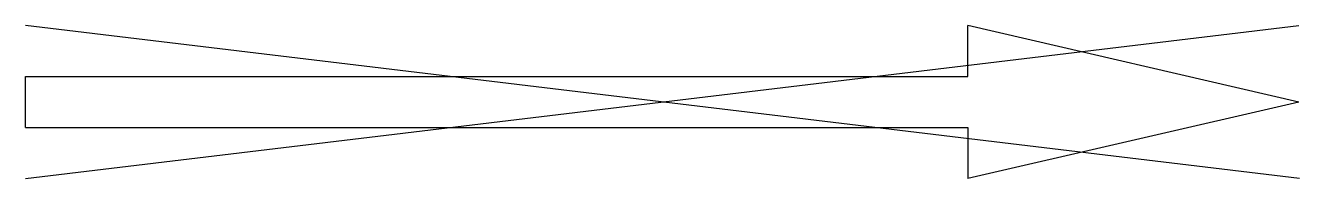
# Model space of a CAD drawing. Header units: metres. Extents: x 0 to 2.5, y -0.15 to 0.15.
import ezdxf

# ---------------------------------------------------------------- set-up
doc = ezdxf.new("R2010")
doc.units = ezdxf.units.M
doc.header["$LTSCALE"] = 0.2

msp = doc.modelspace()

# ---------------------------------------------------------------- linework, layer by layer
for p, q in [((0, -0.15), (2.5, 0.15)), ((2.5013, -0.15), (0, 0.15)), ((2.5, 0), (1.85, 0.15)), ((1.85, 0.05), (1.85, 0.15)), ((0, 0.05), (1.85, 0.05)), ((0, -0.05), (0, 0.05)), ((2.5, 0), (1.85, -0.15)), ((0, -0.05), (1.85, -0.05)), ((1.85, -0.05), (1.85, -0.15))]:
    msp.add_line(p, q)

doc.saveas('drawing.dxf')
